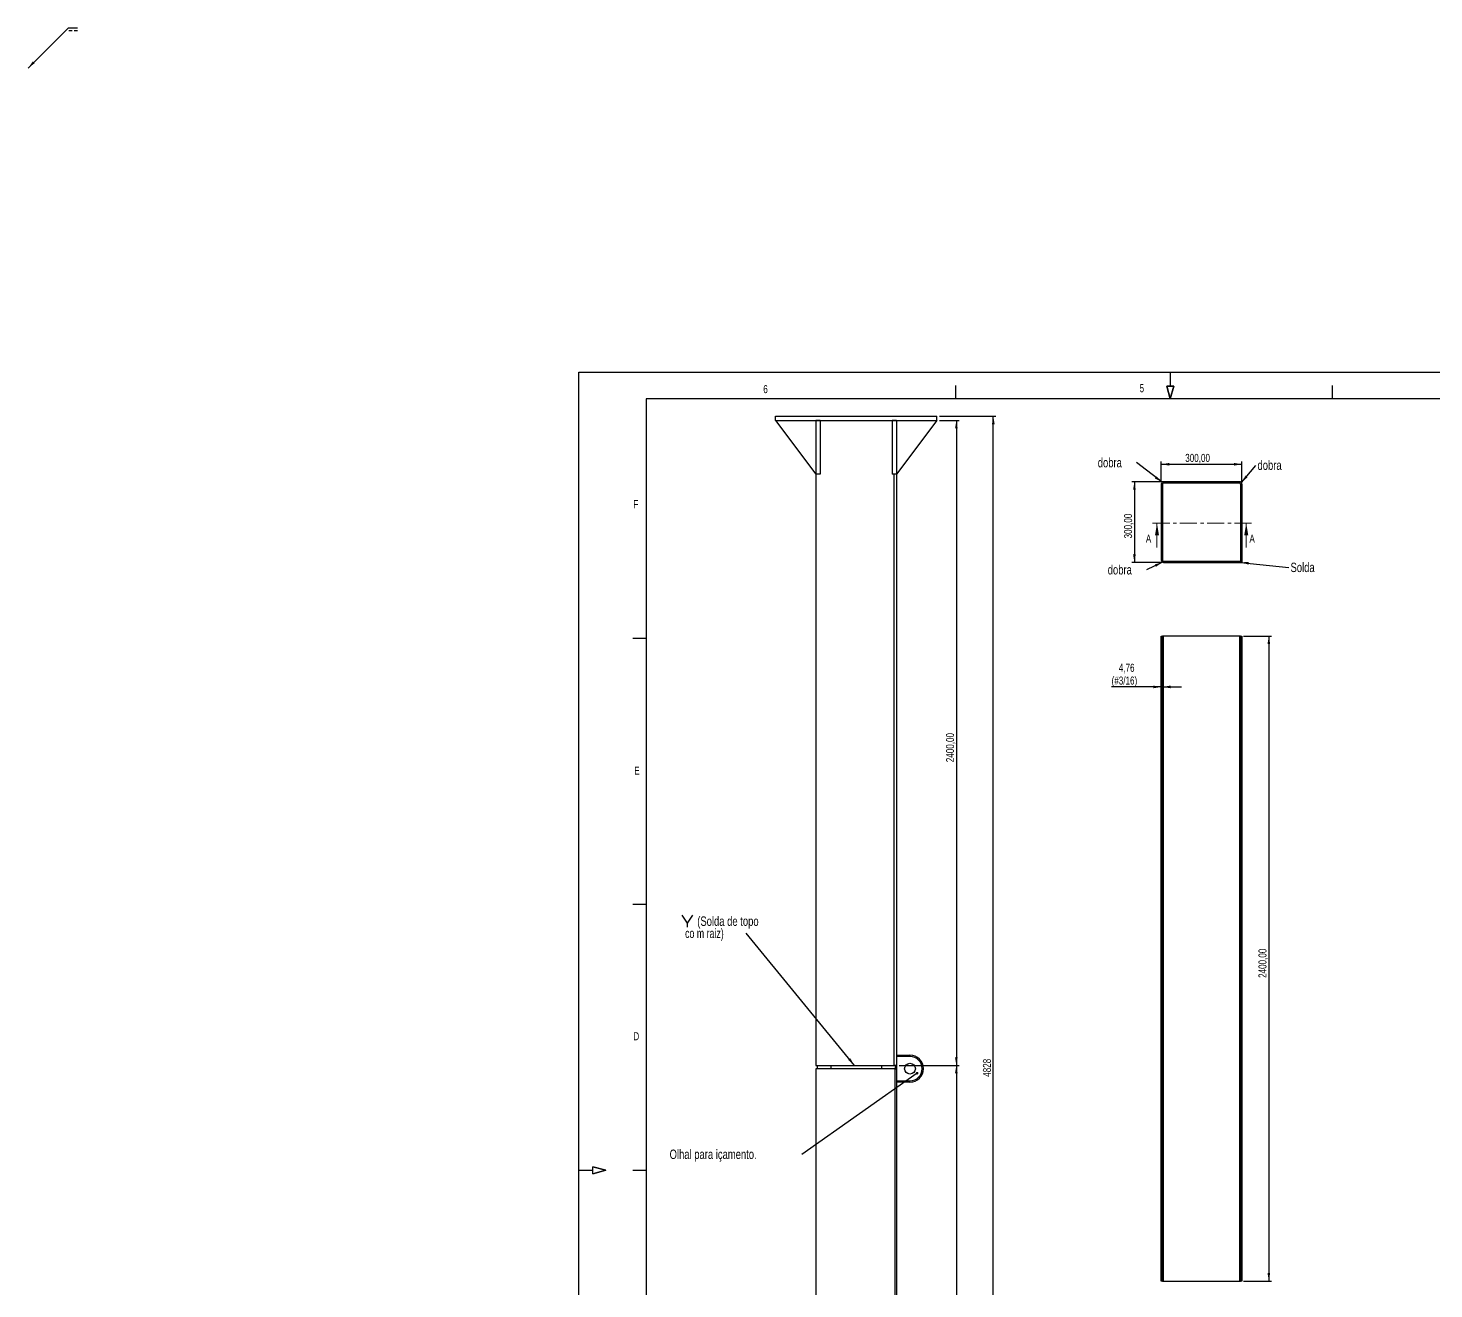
# Model space of a CAD drawing. Header units: millimetres. Extents: x -205 to 841, y 0 to 722.
# Drawn here: x -205 to 318, y 253 to 722 of the extents above; entities that cross this region are included whole.
import ezdxf

# ---------------------------------------------------------------- set-up
doc = ezdxf.new("R2010")
doc.units = ezdxf.units.MM
doc.linetypes.add('CENTER', pattern=[10.16, 6.35, -1.27, 1.27, -1.27])
doc.linetypes.add('HIDDEN', pattern=[1.905, 1.27, -0.635])
for name, color, linetype in [('COTAS', 1, 'Continuous'), ('FORMATO', 1, 'Continuous'), ('TEXTO', 5, 'Continuous')]:
    doc.layers.add(name, color=color, linetype=linetype)
doc.styles.add('SLDTEXTSTYLE0', font='TXT', dxfattribs={"width": 0.75})
doc.styles.add('SLDTEXTSTYLE5', font='TXT', dxfattribs={"width": 0.7})
doc.dimstyles.new('SLDDIMSTYLE0', dxfattribs={"dimtxt": 0.18, "dimasz": 3, "dimexe": 0, "dimexo": 0.0625, "dimgap": 0, "dimtad": 0, "dimtih": 1, "dimtoh": 1, "dimdec": 0, "dimrnd": 1e-09, "dimzin": 0, "dimdsep": 46, "dimtxsty": 'Standard', "dimsah": 1, "dimcen": 0.09, "dimadec": 0, "dimazin": 0, "dimtfac": 3, "dimtdec": 0, "dimtofl": 0, "dimtmove": 0, "dimatfit": 3, "dimfxl": 0, "dimfrac": 2, "dimtolj": 1, "dimtzin": 0, "dimarcsym": 0})
doc.dimstyles.new('SLDDIMSTYLE1', dxfattribs={"dimtxt": 0.18, "dimasz": 1, "dimexe": 0, "dimexo": 0.0625, "dimgap": 0, "dimtad": 0, "dimtih": 1, "dimtoh": 1, "dimdec": 0, "dimrnd": 1e-09, "dimzin": 0, "dimdsep": 46, "dimtxsty": 'Standard', "dimblk1": 'DOT', "dimblk2": 'DOT', "dimsah": 1, "dimcen": 0.09, "dimadec": 0, "dimazin": 0, "dimtfac": 1, "dimtdec": 0, "dimtofl": 0, "dimtmove": 0, "dimatfit": 3, "dimldrblk": 'DOT', "dimfxl": 0, "dimfrac": 2, "dimtolj": 1, "dimtzin": 0, "dimarcsym": 0})
doc.dimstyles.new('SLDDIMSTYLE3', dxfattribs={"dimtxt": 3, "dimasz": 3, "dimexe": 0, "dimexo": 0.0625, "dimgap": 0.75, "dimtad": 1, "dimdec": 0, "dimlfac": 10, "dimrnd": 1e-09, "dimzin": 12, "dimdsep": 46, "dimtxsty": 'SLDTEXTSTYLE0', "dimsah": 1, "dimcen": 0.09, "dimadec": 0, "dimazin": 3, "dimtfac": 1, "dimtofl": 0, "dimtmove": 0, "dimatfit": 3, "dimfxl": 0, "dimfrac": 2, "dimtolj": 1, "dimtzin": 12, "dimarcsym": 0})
doc.dimstyles.new('SLDDIMSTYLE4', dxfattribs={"dimtxt": 3, "dimasz": 3, "dimexe": 0, "dimexo": 0.0625, "dimgap": 0.75, "dimtad": 1, "dimlfac": 10, "dimrnd": 1e-09, "dimzin": 12, "dimdsep": 46, "dimtxsty": 'SLDTEXTSTYLE0', "dimsah": 1, "dimcen": 0.09, "dimadec": 0, "dimazin": 3, "dimtfac": 1, "dimtofl": 0, "dimtmove": 0, "dimatfit": 3, "dimfxl": 0, "dimfrac": 2, "dimtolj": 1, "dimtzin": 12, "dimarcsym": 0})
doc.dimstyles.new('SLDDIMSTYLE5', dxfattribs={"dimtxt": 3, "dimasz": 3, "dimexe": 0, "dimexo": 0.0625, "dimgap": 0.75, "dimtad": 1, "dimlfac": 10, "dimrnd": 1e-09, "dimzin": 12, "dimdsep": 46, "dimtxsty": 'SLDTEXTSTYLE0', "dimsah": 1, "dimcen": 0.09, "dimadec": 0, "dimazin": 3, "dimtfac": 1, "dimtmove": 0, "dimatfit": 0, "dimfxl": 0, "dimfrac": 2, "dimtolj": 1, "dimtzin": 12, "dimarcsym": 0})
pattern_1 = [(45, (0, 0), (-2.245064, 2.245064), []), (45, (0, 1.5875), (-2.245064, 2.245064), [])]

# ---------------------------------------------------------------- blocks, each defined once
blk = doc.blocks.new('SW_WELDSYMBOL_0')
at = {"layer": 'COTAS', "color": 0}
blk.add_line((3.5, 0), (0, 0), dxfattribs=at)
at = {"layer": 'COTAS', "color": 0, "linetype": 'HIDDEN'}
blk.add_line((3.5, -1), (0, -1), dxfattribs=at)
blk = doc.blocks.new('_D_2')
at = {"layer": 'COTAS'}
for p, q in [((119.15, 336.03), (141.41, 336.03)), ((140.41, 336.03), (140.41, 94.79)), ((139.15, 94.79), (141.41, 94.79))]:
    blk.add_line(p, q, dxfattribs=at)
for points in [[(140.41, 336.03), (139.91, 333.03), (140.91, 333.03)], [(140.41, 94.79), (140.91, 97.79), (139.91, 97.79)]]:
    blk.add_solid(points, dxfattribs=at)
at = {"layer": 'COTAS', "insert": (136.55, 210.98), "char_height": 3, "attachment_point": 1, "rotation": 90, "style": 'SLDTEXTSTYLE0'}
blk.add_mtext('2412', dxfattribs=at)
blk = doc.blocks.new('_D_3')
at = {"layer": 'COTAS'}
for p, q in [((134.15, 576.03), (141.41, 576.03)), ((140.41, 576.03), (140.41, 336.03)), ((119.15, 336.03), (141.41, 336.03))]:
    blk.add_line(p, q, dxfattribs=at)
for points in [[(140.41, 576.03), (139.91, 573.03), (140.91, 573.03)], [(140.41, 336.03), (140.91, 339.03), (139.91, 339.03)]]:
    blk.add_solid(points, dxfattribs=at)
at = {"layer": 'COTAS', "insert": (136.55, 448.83), "char_height": 3, "attachment_point": 1, "rotation": 90, "style": 'SLDTEXTSTYLE0'}
blk.add_mtext('2400,00', dxfattribs=at)
blk = doc.blocks.new('_D_4')
at = {"layer": 'COTAS'}
for p, q in [((134.15, 577.62), (155.15, 577.62)), ((154.15, 94.79), (154.15, 577.62)), ((139.15, 94.79), (155.15, 94.79))]:
    blk.add_line(p, q, dxfattribs=at)
for points in [[(154.15, 577.62), (153.65, 574.62), (154.65, 574.62)], [(154.15, 94.79), (154.65, 97.79), (153.65, 97.79)]]:
    blk.add_solid(points, dxfattribs=at)
at = {"layer": 'COTAS', "insert": (150.29, 331.77), "char_height": 3, "attachment_point": 1, "rotation": 90, "style": 'SLDTEXTSTYLE0'}
blk.add_mtext('4828', dxfattribs=at)
blk = doc.blocks.new('SW_SYMBOL_WELD_BUSVBR')
at = {"layer": 'COTAS', "color": 0}
for p, q in [((500, 330), (50, 1000)), ((500, 330), (950, 1000)), ((500, 0), (500, 330))]:
    blk.add_line(p, q, dxfattribs=at)
blk = doc.blocks.new('SW_NOTE_8')
at = {"layer": 'COTAS', "color": 0, "xscale": 0.004470703125, "yscale": 0.004470703125, "zscale": 0.004470703125}
blk.add_blockref('SW_SYMBOL_WELD_BUSVBR', (-24.03, 2.24), dxfattribs=at)
at = {"layer": 'COTAS', "color": 0, "char_height": 3.5, "attachment_point": 1}
for s, insert, style in [('(Solda de topo', (-18.19, 6.27), 'SLDTEXTSTYLE0'), ('co m raiz)', (-22.72, 1.74), 'SLDTEXTSTYLE5')]:
    blk.add_mtext(s, dxfattribs=dict(at, insert=insert, style=style))
blk = doc.blocks.new('SW_NOTE_9')
at = {"layer": 'COTAS', "color": 0, "insert": (-49.23, 1.82), "char_height": 3.5, "attachment_point": 1, "style": 'SLDTEXTSTYLE0'}
blk.add_mtext('Olhal para içamento.', dxfattribs=at)
blk = doc.blocks.new('_DOT')
at = {"color": 0, "linetype": 'ByBlock', "lineweight": -2}
blk.add_line((-0.5, 0), (-1, 0), dxfattribs=at)
at = {"color": 0, "linetype": 'ByBlock', "const_width": 0.5}
blk.add_lwpolyline([(-0.25, 0, 1), (0.25, 0, 1)], format="xyb", close=True, dxfattribs=at)
blk = doc.blocks.new('_D_5')
at = {"layer": 'COTAS'}
for p, q in [((216.65, 553.33), (216.65, 560.7)), ((216.65, 559.7), (246.65, 559.7)), ((246.65, 553.33), (246.65, 560.7))]:
    blk.add_line(p, q, dxfattribs=at)
for points in [[(216.65, 559.7), (219.65, 559.2), (219.65, 560.2)], [(246.65, 559.7), (243.65, 560.2), (243.65, 559.2)]]:
    blk.add_solid(points, dxfattribs=at)
at = {"layer": 'COTAS', "insert": (225.55, 563.57), "char_height": 3, "attachment_point": 1, "style": 'SLDTEXTSTYLE0'}
blk.add_mtext('300,00', dxfattribs=at)
blk = doc.blocks.new('_D_6')
at = {"layer": 'COTAS'}
for p, q in [((216.52, 553.2), (205.65, 553.2)), ((206.65, 553.2), (206.65, 523.2)), ((216.52, 523.2), (205.65, 523.2))]:
    blk.add_line(p, q, dxfattribs=at)
for points in [[(206.65, 553.2), (206.15, 550.2), (207.15, 550.2)], [(206.65, 523.2), (207.15, 526.2), (206.15, 526.2)]]:
    blk.add_solid(points, dxfattribs=at)
at = {"layer": 'COTAS', "insert": (202.78, 532.11), "char_height": 3, "attachment_point": 1, "rotation": 90, "style": 'SLDTEXTSTYLE0'}
blk.add_mtext('300,00', dxfattribs=at)
blk = doc.blocks.new('SW_NOTE_10')
at = {"layer": 'COTAS', "color": 0, "insert": (-14.47, 1.74), "char_height": 3.5, "attachment_point": 1, "style": 'SLDTEXTSTYLE0'}
blk.add_mtext('dobra', dxfattribs=at)
blk = doc.blocks.new('SW_NOTE_11')
at = {"layer": 'COTAS', "color": 0, "insert": (0.57, 1.82), "char_height": 3.5, "attachment_point": 1, "style": 'SLDTEXTSTYLE0'}
blk.add_mtext('dobra', dxfattribs=at)
blk = doc.blocks.new('SW_NOTE_12')
at = {"layer": 'COTAS', "color": 0, "insert": (-14.46, 1.76), "char_height": 3.5, "attachment_point": 1, "style": 'SLDTEXTSTYLE0'}
blk.add_mtext('dobra', dxfattribs=at)
blk = doc.blocks.new('SW_NOTE_13')
at = {"layer": 'COTAS', "color": 0, "insert": (0.6, 1.84), "char_height": 3.5, "attachment_point": 1, "style": 'SLDTEXTSTYLE0'}
blk.add_mtext('Solda', dxfattribs=at)
blk = doc.blocks.new('_D_7')
at = {"layer": 'COTAS'}
for p, q in [((247.17, 495.77), (257.65, 495.77)), ((256.65, 495.77), (256.65, 255.77)), ((247.17, 255.77), (257.65, 255.77))]:
    blk.add_line(p, q, dxfattribs=at)
for points in [[(256.65, 495.77), (256.15, 492.77), (257.15, 492.77)], [(256.65, 255.77), (257.15, 258.77), (256.15, 258.77)]]:
    blk.add_solid(points, dxfattribs=at)
at = {"layer": 'COTAS', "insert": (252.78, 368.57), "char_height": 3, "attachment_point": 1, "rotation": 90, "style": 'SLDTEXTSTYLE0'}
blk.add_mtext('2400,00', dxfattribs=at)
blk = doc.blocks.new('_D_8')
at = {"layer": 'COTAS'}
for p, q in [((216.65, 476.85), (198.16, 476.85)), ((217.12, 476.85), (216.65, 476.85)), ((217.12, 476.85), (224.12, 476.85))]:
    blk.add_line(p, q, dxfattribs=at)
for points in [[(216.65, 476.85), (213.65, 477.35), (213.65, 476.35)], [(217.12, 476.85), (220.12, 476.35), (220.12, 477.35)]]:
    blk.add_solid(points, dxfattribs=at)
at = {"layer": 'COTAS', "char_height": 3, "attachment_point": 1, "style": 'SLDTEXTSTYLE0'}
for s, insert in [('4,76', (200.84, 485.48)), ('(#3/16)', (198.16, 480.72))]:
    blk.add_mtext(s, dxfattribs=dict(at, insert=insert))

msp = doc.modelspace()

# ---------------------------------------------------------------- hatches: boundary and pattern name
at = {"layer": 'COTAS', "linetype": 'Continuous', "lineweight": 18}
h = msp.add_hatch(dxfattribs=at)
h.set_pattern_fill('STEEL', color=256, style=0)
h.set_pattern_definition(pattern_1)
h.paths.add_polyline_path([(216.6483, 255.7735), (217.1246, 255.7735), (217.1246, 495.7735), (216.6483, 495.7735)], flags=0)
h = msp.add_hatch(dxfattribs=at)
h.set_pattern_fill('STEEL', color=256, style=0)
h.set_pattern_definition(pattern_1)
h.paths.add_polyline_path([(246.1721, 255.7735), (246.6483, 255.7735), (246.6483, 495.7735), (246.1721, 495.7735)], flags=0)

# ---------------------------------------------------------------- linework, layer by layer
at = {"color": 7, "linetype": 'Continuous', "lineweight": 25}
for p, q in [((73.1545, 576.0306), (73.1545, 577.6186)), ((73.1545, 577.6186), (133.1545, 577.6186)), ((73.1545, 576.0306), (133.1545, 576.0306)), ((73.1545, 576.0306), (88.1545, 556.0306)), ((89.7425, 576.0306), (88.1545, 576.0306)), ((88.1545, 576.0306), (88.1545, 556.0306)), ((89.7425, 576.0306), (89.7425, 556.0306)), ((116.5665, 576.0306), (116.5665, 556.0306)), ((118.1545, 576.0306), (116.5665, 576.0306)), ((118.1545, 576.0306), (118.1545, 556.0306)), ((133.1545, 576.0306), (118.1545, 556.0306)), ((133.1545, 576.0306), (133.1545, 577.6186)), ((88.1545, 556.0306), (88.1545, 336.0306)), ((89.7425, 556.0306), (88.1545, 556.0306)), ((118.1545, 556.0306), (116.5665, 556.0306)), ((118.1545, 556.0306), (118.1545, 336.0306)), ((217.1246, 552.325), (216.6483, 552.325)), ((216.6483, 552.325), (216.6483, 524.0775)), ((217.1246, 552.325), (217.1246, 524.0775)), ((245.7721, 553.2013), (217.5246, 553.2013)), ((217.5246, 552.725), (217.5246, 553.2013)), ((245.7721, 552.725), (217.5246, 552.725)), ((245.7721, 552.725), (245.7721, 553.2013)), ((246.1721, 552.325), (246.6483, 552.325)), ((246.1721, 552.325), (246.1721, 523.2013)), ((246.6483, 552.325), (246.6483, 523.2013)), ((217.1246, 524.0775), (216.6483, 524.0775)), ((217.5246, 523.6775), (217.5246, 523.2013)), ((217.5246, 523.6775), (246.1483, 523.6775)), ((217.5246, 523.2013), (246.1483, 523.2013)), ((246.1483, 523.2013), (246.1483, 523.6775)), ((246.1721, 523.2013), (246.6483, 523.2013)), ((216.6483, 495.7735), (217.1246, 495.7735)), ((216.6483, 255.7735), (216.6483, 495.7735)), ((217.1246, 255.7735), (217.1246, 495.7735)), ((217.5246, 495.7735), (217.1246, 495.7735)), ((217.5246, 255.7735), (217.5246, 495.7735)), ((245.7721, 495.7735), (217.5246, 495.7735)), ((245.7721, 495.7735), (245.7721, 255.7735)), ((246.1721, 495.7735), (245.7721, 495.7735)), ((246.1721, 495.7735), (246.1721, 255.7735)), ((246.1721, 495.7735), (246.6483, 495.7735)), ((246.6483, 495.7735), (246.6483, 255.7735)), ((88.1545, 336.0306), (117.2783, 336.0306)), ((88.1545, 334.7892), (88.1545, 119.7892)), ((117.6046, 334.7892), (88.1545, 334.7892)), ((88.6308, 336.0306), (88.6308, 334.7892)), ((93.7108, 336.0306), (93.7108, 334.7892)), ((112.5983, 336.0306), (112.5983, 334.7892)), ((118.1545, 336.0306), (117.2783, 336.0306)), ((117.6046, 334.7892), (118.1545, 334.7892)), ((117.6783, 336.0306), (117.6783, 334.7892)), ((118.1545, 339.7892), (123.1545, 339.7892)), ((123.1545, 339.2892), (118.1545, 339.2892)), ((118.1545, 336.0306), (118.1545, 334.7892)), ((118.1545, 334.7892), (118.1545, 119.7892)), ((123.1545, 339.7892), (123.1545, 339.2892)), ((118.1545, 330.2892), (123.1545, 330.2892)), ((123.1545, 329.7892), (118.1545, 329.7892)), ((123.1545, 329.7892), (123.1545, 330.2892)), ((217.1246, 255.7735), (216.6483, 255.7735)), ((217.1246, 255.7735), (217.5246, 255.7735)), ((217.5246, 255.7735), (245.7721, 255.7735)), ((245.7721, 255.7735), (246.1721, 255.7735)), ((246.6483, 255.7735), (246.1721, 255.7735))]:
    msp.add_line(p, q, dxfattribs=at)
at = {"color": 1, "linetype": 'Continuous', "lineweight": 25}
for p, q in [((117.2783, 336.0306), (117.2783, 556.0306)), ((117.6046, 119.7892), (117.6046, 334.7892))]:
    msp.add_line(p, q, dxfattribs=at)
at = {"color": 7, "linetype": 'CENTER', "lineweight": 18}
msp.add_line((250.2483, 537.7632), (213.0483, 537.7632), dxfattribs=at)
at = {"color": 7, "linetype": 'Continuous', "lineweight": 18}
for p, q in [((215.0483, 528.7632), (215.0483, 537.7632)), ((248.2483, 528.7632), (248.2483, 537.7632))]:
    msp.add_line(p, q, dxfattribs=at)
at = {"color": 7, "linetype": 'Continuous', "lineweight": 25}
msp.add_circle((123.1545, 334.7892), 2, dxfattribs=at)
for centre, radius, start, end in [((217.5246, 552.325), 0.8763, 90, 180), ((217.5246, 552.325), 0.4, 90, 180), ((245.7721, 552.325), 0.8762, 0, 90), ((245.7721, 552.325), 0.4, 0, 90), ((217.5246, 524.0775), 0.8763, 180, 270), ((217.5246, 524.0775), 0.4, 180, 270), ((123.1545, 334.7892), 5, 270, 90), ((123.1545, 334.7892), 4.5, 270, 90)]:
    msp.add_arc(centre, radius, start, end, dxfattribs=at)
at = {"color": 7, "linetype": 'Continuous', "lineweight": 18}
for points in [[(215.0483, 537.7632), (214.2983, 533.2632), (215.7983, 533.2632)], [(248.2483, 537.7632), (247.4983, 533.2632), (248.9983, 533.2632)]]:
    msp.add_solid(points, dxfattribs=at)
at = {"layer": 'FORMATO'}
for p, q in [((0, 0), (0, 594)), ((0, 594), (841, 594)), ((220, 594), (220, 588.8296)), ((140.1667, 584), (140.1667, 589)), ((220, 584), (218.7059, 588.8296)), ((218.7059, 588.8296), (221.2941, 588.8296)), ((221.2941, 588.8296), (218.7059, 588.8296)), ((218.7059, 588.8296), (220, 584)), ((220, 584), (218.7059, 588.8296)), ((220, 584), (218.7059, 588.8296)), ((218.7059, 588.8296), (221.2941, 588.8296)), ((221.2941, 588.8296), (218.7059, 588.8296)), ((220, 584), (221.2941, 588.8296)), ((221.2941, 588.8296), (220, 584)), ((280.3333, 584), (280.3333, 589)), ((831, 584), (25, 584)), ((25, 584), (25, 10)), ((20, 495), (25, 495)), ((20, 396), (25, 396)), ((5.1704, 295.7059), (5.1704, 298.2941)), ((5.1704, 298.2941), (10, 297)), ((5.1704, 295.7059), (5.1704, 298.2941)), ((10, 297), (5.1704, 298.2941)), ((5.1704, 298.2941), (10, 297)), ((10, 297), (5.1704, 298.2941)), ((0, 297), (5.1704, 297)), ((10, 297), (5.1704, 295.7059)), ((10, 297), (5.1704, 295.7059)), ((5.1704, 295.7059), (10, 297)), ((10, 297), (5.1704, 295.7059)), ((20, 297), (25, 297))]:
    msp.add_line(p, q, dxfattribs=at)

# ---------------------------------------------------------------- block references
at = {"layer": 'COTAS'}
for name, p in [('SW_WELDSYMBOL_0', (-190.0479, 722.0153)), ('SW_NOTE_10', (207.482, 560.3309)), ('SW_NOTE_11', (251.8699, 559.2905)), ('SW_NOTE_13', (264.1243, 521.2558)), ('SW_NOTE_12', (211.1814, 520.4465)), ('SW_NOTE_8', (62.2121, 385.1694)), ('SW_NOTE_9', (82.9715, 302.8743))]:
    msp.add_blockref(name, p, dxfattribs=at)

# ---------------------------------------------------------------- texts
at = {"color": 7, "linetype": 'Continuous', "char_height": 3, "attachment_point": 1, "style": 'SLDTEXTSTYLE0'}
for insert in [(210.9019, 533.5286), (249.433, 533.5286)]:
    msp.add_mtext('A', dxfattribs=dict(at, insert=insert))
at = {"layer": 'TEXTO', "char_height": 3, "attachment_point": 1, "style": 'SLDTEXTSTYLE0'}
for s, insert in [('6', (68.5825, 589.1859)), ('5', (208.596, 589.5169)), ('F', (20.2617, 546.3657)), ('E', (20.5756, 447.1796)), ('D', (20.2617, 348.3657))]:
    msp.add_mtext(s, dxfattribs=dict(at, insert=insert))

# ---------------------------------------------------------------- dimensions: what is measured, and where the dimension line sits
at = {"layer": 'COTAS'}
for base, p1, p2, dimstyle, picture, middle in [((140.4138, 336.0306), (133.1545, 576.0306), (118.1545, 336.0306), 'SLDDIMSTYLE4', '_D_3', (140.4138, 456.0306)), ((154.1545, 577.6186), (138.1545, 94.7892), (133.1545, 577.6186), 'SLDDIMSTYLE3', '_D_4', (154.1545, 336.2039)), ((206.6483, 523.2013), (217.5246, 553.2013), (217.5246, 523.2013), 'SLDDIMSTYLE4', '_D_6', (206.6483, 538.2013)), ((256.6483, 255.7735), (246.1721, 495.7735), (246.1721, 255.7735), 'SLDDIMSTYLE4', '_D_7', (256.6483, 375.7735)), ((140.4138, 94.7892), (118.1545, 336.0306), (138.1545, 94.7892), 'SLDDIMSTYLE3', '_D_2', (140.4138, 215.4099))]:
    dim = msp.add_linear_dim(base=base, p1=p1, p2=p2, angle=90, dimstyle=dimstyle, dxfattribs=at)
    dim.commit()
    dim.dimension.update_dxf_attribs({"geometry": picture, "text_midpoint": middle, "dimtype": 160})
dim = msp.add_linear_dim(base=(246.6483, 559.702), p1=(216.6483, 552.325), p2=(246.6483, 552.325), dimstyle='SLDDIMSTYLE4', dxfattribs=at)
dim.commit()
dim.dimension.update_dxf_attribs({"geometry": '_D_5', "text_midpoint": (231.6483, 559.702), "dimtype": 160})
dim = msp.add_linear_dim(base=(216.6483, 476.8525), p1=(217.1246, 495.7735), p2=(216.6483, 495.7735), text='<> \\P(#3/16)', dimstyle='SLDDIMSTYLE5', dxfattribs=at)
dim.commit()
dim.dimension.update_dxf_attribs({"geometry": '_D_8', "text_midpoint": (205.273, 476.8525), "dimtype": 160})

# ---------------------------------------------------------------- leaders
for points, dimstyle in [([(-204.8972, 707.1661), (-190.0479, 722.0153)], 'SLDDIMSTYLE0'), ([(216.9691, 553.0027), (207.482, 560.3309)], 'SLDDIMSTYLE0'), ([(246.4242, 552.9103), (251.8699, 559.2905)], 'SLDDIMSTYLE0'), ([(217.1544, 523.2833), (211.1814, 520.4465)], 'SLDDIMSTYLE0'), ([(246.1721, 523.2013), (264.1243, 521.2558)], 'SLDDIMSTYLE0'), ([(102.4665, 336.0306), (62.2121, 385.1694)], 'SLDDIMSTYLE0'), ([(125.7934, 333.1006), (82.9715, 302.8743)], 'SLDDIMSTYLE1')]:
    msp.add_leader(points, dimstyle=dimstyle, dxfattribs=at)

doc.saveas('drawing.dxf')
